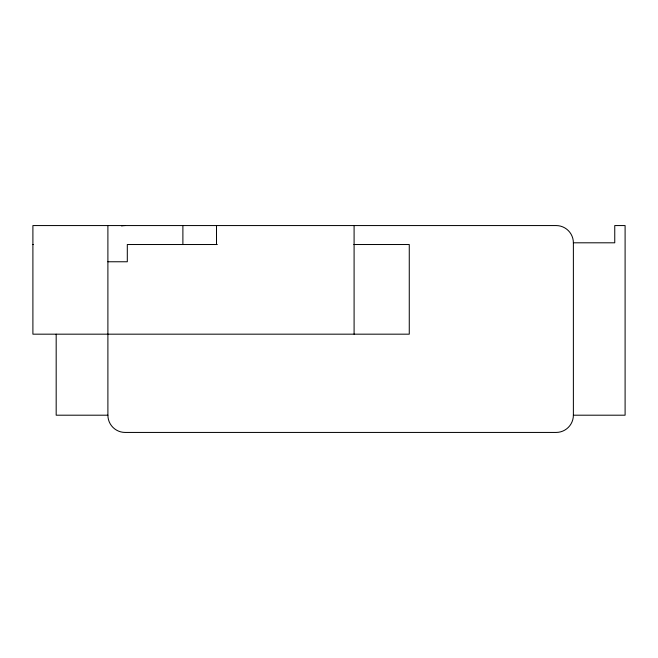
<?xml version="1.0" encoding="UTF-8"?>
<svg xmlns="http://www.w3.org/2000/svg" width="658" height="658" viewBox="0 0 658 658"><rect width="100%" height="100%" fill="white"/><g stroke="black" fill="none" stroke-linecap="round" stroke-linejoin="round"><path stroke-width="0.99" d="M353.831 244.521L409.268 244.521L409.268 334.174L32.9 334.174L32.9 225.562L556.142 225.562A17.24 17.24 0 0 1 573.381 242.802L614.753 242.802L614.753 225.562L625.1 225.562L625.1 415.198L573.381 415.198A17.24 17.24 0 0 1 556.142 432.438L125.135 432.438A17.24 17.24 0 0 1 107.896 415.198L107.896 225.562M32.9 244.521L33.542 244.521M217.313 244.521L127.307 244.521L127.307 261.761L107.896 261.761M107.896 415.198L56.177 415.198L56.177 334.215M573.381 242.802L573.381 415.198M354.094 225.562L354.094 334.174M216.507 225.562L216.507 244.521M182.891 225.562L182.891 244.521M121.549 225.941A17.24 17.24 0 0 1 125.135 225.562"/></g></svg>
